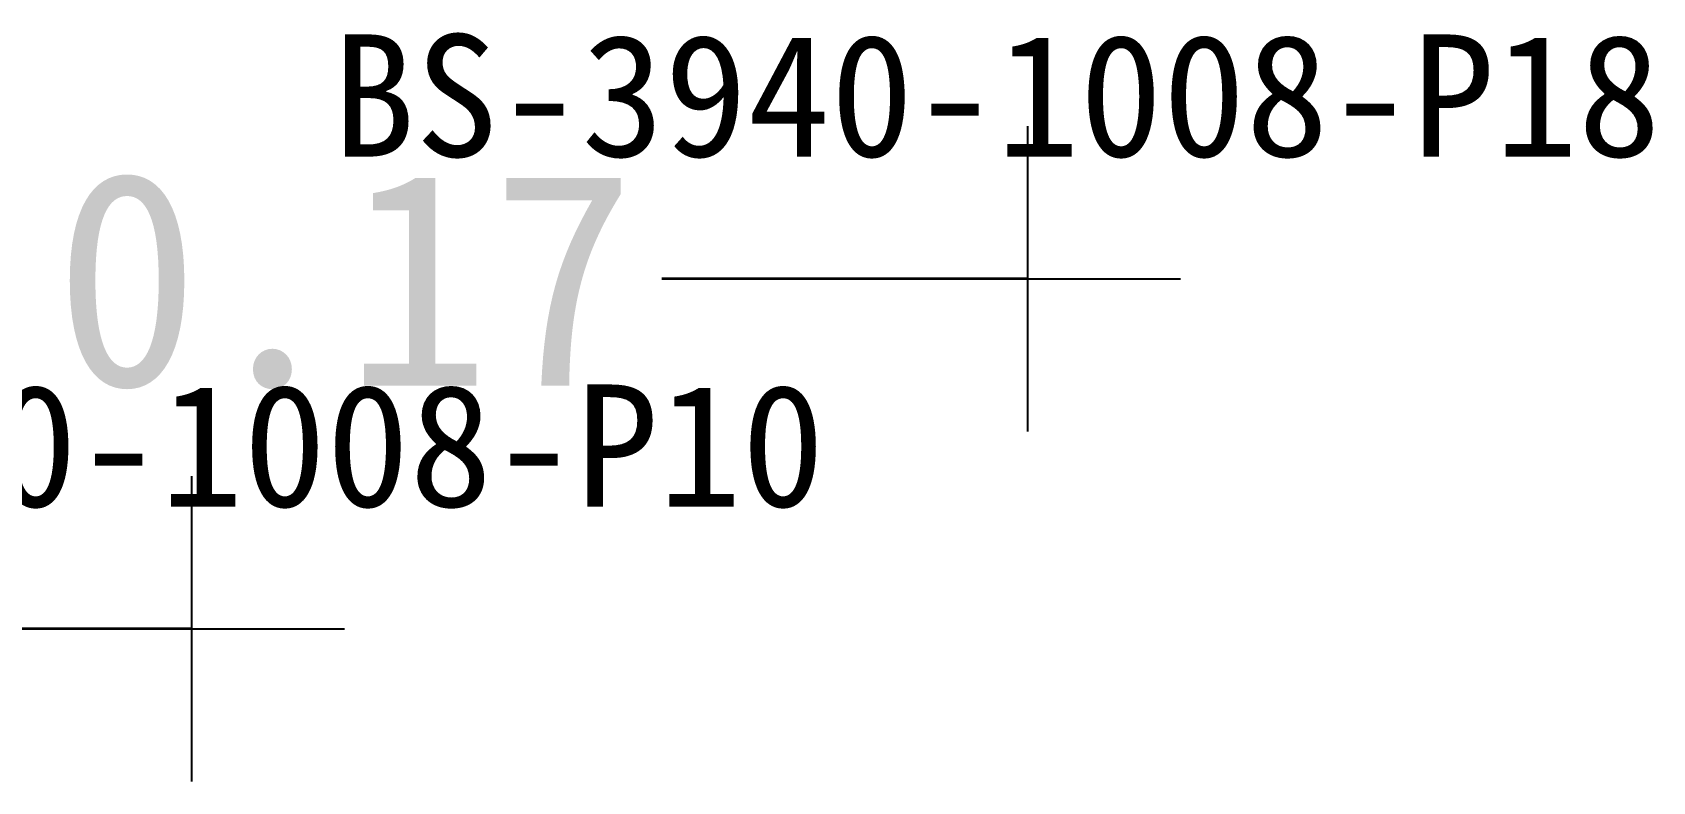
# Model space of a CAD drawing. Header units: metres. Extents: x 470082 to 470177, y 4349717 to 4349825.
# Drawn here: x 470109.28 to 470114.59, y 4349753 to 4349755.45 of the extents above; entities that cross this region are included whole.
import ezdxf

# ---------------------------------------------------------------- set-up
doc = ezdxf.new("R2010")
doc.units = ezdxf.units.M
doc.layers.add('点', color=7, linetype='Continuous')
doc.layers.add('钻孔', color=7, linetype='Continuous')
doc.styles.add('CN_TTF', font='simsunb.ttf')

msp = doc.modelspace()

# ---------------------------------------------------------------- linework, layer by layer
at = {"layer": '点', "color": 138}
for p, q in [((470112.541, 4349754.145), (470112.541, 4349755.145)), ((470112.041, 4349754.645), (470113.041, 4349754.645)), ((470109.801, 4349752.999), (470109.801, 4349753.999)), ((470109.301, 4349753.499), (470110.301, 4349753.499))]:
    msp.add_line(p, q, dxfattribs=at)
at = {"layer": '钻孔', "color": 8, "lineweight": 35}
for p, q in [((470112.541, 4349754.645), (470111.341, 4349754.645)), ((470109.801, 4349753.499), (470108.601, 4349753.499))]:
    msp.add_line(p, q, dxfattribs=at)

# ---------------------------------------------------------------- texts
at = {"layer": '钻孔', "color": 138, "style": 'CN_TTF'}
for s, p in [('BS-3940-1008-P18', (470110.261, 4349755.045)), ('BS-3940-1008-P10', (470107.521, 4349753.899))]:
    msp.add_text(s, height=0.4, dxfattribs=at).set_placement(p)
at = {"layer": '钻孔', "color": 8, "style": 'CN_TTF'}
msp.add_text('0.17', height=0.7, dxfattribs=at).set_placement((470109.351, 4349754.295))

doc.saveas('drawing.dxf')
